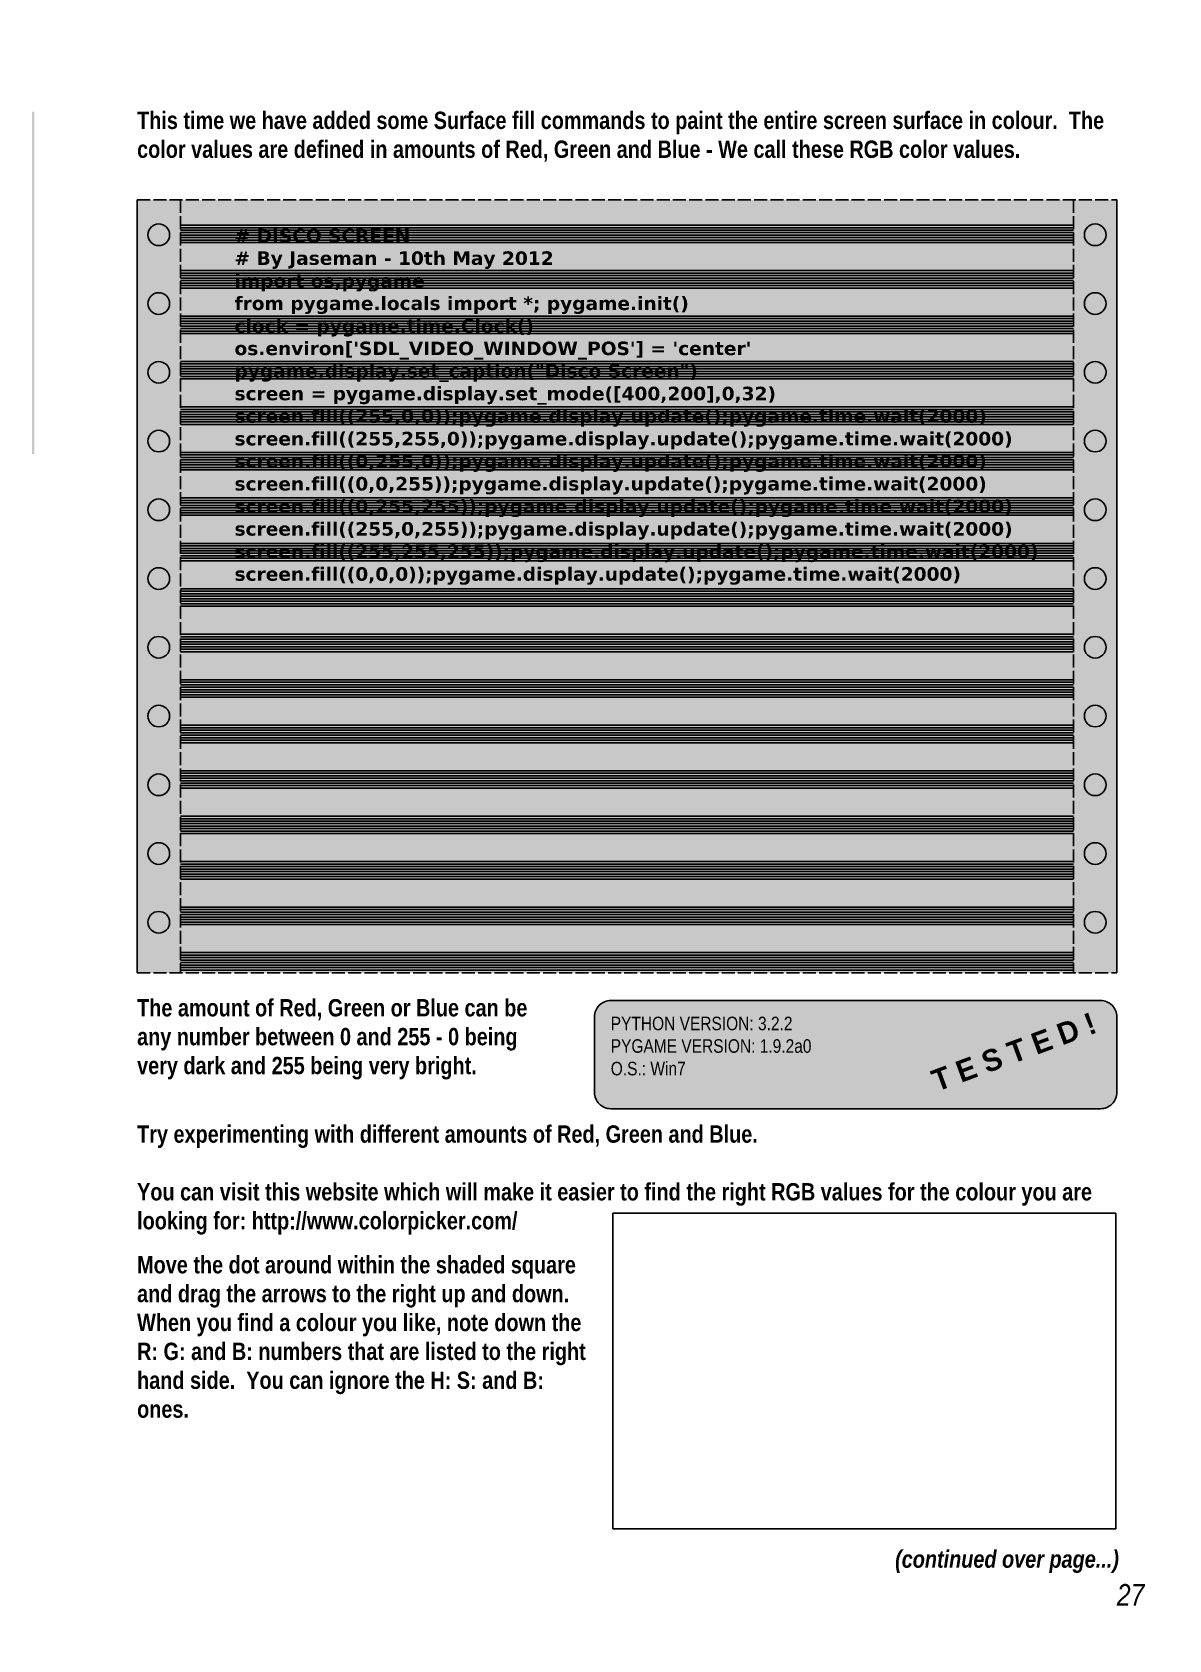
# Paper-space layout 'Page27' of a CAD drawing. Header units: millimetres. Extents: x 17 to 227, y -86 to 211.
# The model-space entities are those that its viewports show. They can reach past a viewport. Long polylines and large blocks are cut down to what shows.
import ezdxf

# ---------------------------------------------------------------- set-up
doc = ezdxf.new("R2010")
doc.units = ezdxf.units.MM
doc.header["$LTSCALE"] = 0.2
doc.linetypes.add('ACAD_ISO02W100', pattern=[15, 12, -3])
doc.layers.get('Defpoints').update_dxf_attribs({"color": 6})
for name, color, linetype in [('Background Fill', 3, 'Continuous'), ('Images', 7, 'Continuous'), ('Text', 7, 'Continuous')]:
    doc.layers.add(name, color=color, linetype=linetype)
doc.layers.get('Defpoints').off()
doc.styles.get("Standard").update_dxf_attribs({"font": 'arial.ttf'})
picture_1 = doc.add_image_def('image2.png', size_in_pixel=(526, 330))

msp = doc.modelspace()

# ---------------------------------------------------------------- hatches: boundary and pattern name
at = {"layer": 'Background Fill', "true_color": 0x0a5180}
h = msp.add_hatch(color=146, dxfattribs=at)
h.dxf.hatch_style = 1
edge = h.paths.add_edge_path()
edge.add_line((1384.91, 218.73), (1384.91, 282))
edge.add_line((1384.91, 282), (1281.41, 282))
edge.add_arc((1281.41, 276), 6, 90, 180)
edge.add_line((1275.41, 276), (1275.41, 224.73))
edge.add_arc((1281.41, 224.73), 6, 180, 270)
edge.add_line((1281.41, 218.73), (1384.91, 218.73))
at = {"layer": 'Background Fill', "true_color": 0xfefae6}
h = msp.add_hatch(color=7, dxfattribs=at)
h.dxf.hatch_style = 1
h.paths.add_polyline_path([(1403.91, 122.89), (1411.91, 122.89), (1411.91, 265.69), (1403.91, 265.69)])
h.paths.add_polyline_path([(1405.91, 233.85, -1), (1409.91, 233.85, -1)], flags=16)
h.paths.add_polyline_path([(1409.91, 221.15, -1), (1405.91, 221.15, -1)], flags=16)
h.paths.add_polyline_path([(1405.91, 246.55, -1), (1409.91, 246.55, -1)], flags=16)
h.paths.add_polyline_path([(1409.91, 208.45, -1), (1405.91, 208.45, -1)], flags=16)
h.paths.add_polyline_path([(1405.91, 259.25, -1), (1409.91, 259.25, -1)], flags=16)
h.paths.add_polyline_path([(1409.91, 195.75, -1), (1405.91, 195.75, -1)], flags=16)
h.paths.add_polyline_path([(1409.91, 183.05, -1), (1405.91, 183.05, -1)], flags=16)
h.paths.add_polyline_path([(1409.91, 170.35, -1), (1405.91, 170.35, -1)], flags=16)
h.paths.add_polyline_path([(1409.91, 157.65, -1), (1405.91, 157.65, -1)], flags=16)
h.paths.add_polyline_path([(1409.91, 144.95, -1), (1405.91, 144.95, -1)], flags=16)
h.paths.add_polyline_path([(1409.91, 132.25, -1), (1405.91, 132.25, -1)], flags=16)
h.paths.add_polyline_path([(1576.91, 122.89), (1584.91, 122.89), (1584.91, 265.69), (1576.91, 265.69)])
h.paths.add_polyline_path([(1578.91, 233.85, -1), (1582.91, 233.85, -1)], flags=16)
h.paths.add_polyline_path([(1582.91, 221.15, -1), (1578.91, 221.15, -1)], flags=16)
h.paths.add_polyline_path([(1578.91, 246.55, -1), (1582.91, 246.55, -1)], flags=16)
h.paths.add_polyline_path([(1582.91, 208.45, -1), (1578.91, 208.45, -1)], flags=16)
h.paths.add_polyline_path([(1578.91, 259.25, -1), (1582.91, 259.25, -1)], flags=16)
h.paths.add_polyline_path([(1582.91, 195.75, -1), (1578.91, 195.75, -1)], flags=16)
h.paths.add_polyline_path([(1582.91, 183.05, -1), (1578.91, 183.05, -1)], flags=16)
h.paths.add_polyline_path([(1582.91, 170.35, -1), (1578.91, 170.35, -1)], flags=16)
h.paths.add_polyline_path([(1582.91, 157.65, -1), (1578.91, 157.65, -1)], flags=16)
h.paths.add_polyline_path([(1582.91, 144.95, -1), (1578.91, 144.95, -1)], flags=16)
h.paths.add_polyline_path([(1582.91, 132.25, -1), (1578.91, 132.25, -1)], flags=16)
h = msp.add_hatch(color=7, dxfattribs=at)
h.dxf.hatch_style = 1
edge = h.paths.add_edge_path()
edge.add_arc((1491.41, 114.81), 3, 90, 180, ccw=False)
edge.add_line((1491.41, 117.81), (1581.91, 117.81))
edge.add_arc((1581.91, 114.81), 3, 0, 90, ccw=False)
edge.add_line((1584.91, 114.81), (1584.91, 100.81))
edge.add_arc((1581.91, 100.81), 3, -90, 0, ccw=False)
edge.add_line((1581.91, 97.81), (1491.41, 97.81))
edge.add_arc((1491.41, 100.81), 3, 180, 270, ccw=False)
edge.add_line((1488.41, 100.81), (1488.41, 114.81))

# ---------------------------------------------------------------- linework, layer by layer
at = {"color": 254, "linetype": 'ACAD_ISO02W100', "true_color": 0xfcf0b6}
for p, q in [((1403.91, 265.69), (1584.91, 265.69)), ((1411.91, 265.69), (1411.91, 122.89)), ((1576.91, 265.69), (1576.91, 122.89)), ((1403.91, 122.89), (1584.91, 122.89))]:
    msp.add_line(p, q, dxfattribs=at)
at = {"color": 254, "true_color": 0xfcf0b6}
for p, q in [((1403.91, 265.69), (1403.91, 122.89)), ((1584.91, 265.69), (1584.91, 122.89))]:
    msp.add_line(p, q, dxfattribs=at)
msp.add_lwpolyline([(1488.41, 114.81, -0.414214), (1491.41, 117.81), (1581.91, 117.81, -0.414214), (1584.91, 114.81), (1584.91, 100.81, -0.414214), (1581.91, 97.81), (1491.41, 97.81, -0.414214), (1488.41, 100.81)], format="xyb", close=True, dxfattribs=at)
for centre in [(1407.91, 259.25), (1580.91, 259.25), (1407.91, 246.55), (1580.91, 246.55), (1407.91, 233.85), (1580.91, 233.85), (1407.91, 221.15), (1580.91, 221.15), (1407.91, 208.45), (1580.91, 208.45), (1407.91, 195.75), (1580.91, 195.75), (1407.91, 183.05), (1580.91, 183.05), (1407.91, 170.35), (1580.91, 170.35), (1407.91, 157.65), (1580.91, 157.65), (1407.91, 144.95), (1580.91, 144.95), (1407.91, 132.25), (1580.91, 132.25)]:
    msp.add_circle(centre, 2, dxfattribs=at)
at = {"layer": 'Background Fill', "color": 7, "true_color": 0xe6fef3}
for p, q in [((1411.91, 261.03), (1576.91, 261.03)), ((1411.91, 260.57), (1576.91, 260.57)), ((1411.91, 260.11), (1576.91, 260.11)), ((1411.91, 259.65), (1576.91, 259.65)), ((1411.91, 259.19), (1576.91, 259.19)), ((1411.91, 258.73), (1576.91, 258.73)), ((1411.91, 258.27), (1576.91, 258.27)), ((1411.91, 257.81), (1576.91, 257.81)), ((1411.91, 252.63), (1576.91, 252.63)), ((1411.91, 252.17), (1576.91, 252.17)), ((1411.91, 251.71), (1576.91, 251.71)), ((1411.91, 251.25), (1576.91, 251.25)), ((1411.91, 250.79), (1576.91, 250.79)), ((1411.91, 250.33), (1576.91, 250.33)), ((1411.91, 249.87), (1576.91, 249.87)), ((1411.91, 249.41), (1576.91, 249.41)), ((1411.91, 244.23), (1576.91, 244.23)), ((1411.91, 243.77), (1576.91, 243.77)), ((1411.91, 243.31), (1576.91, 243.31)), ((1411.91, 242.85), (1576.91, 242.85)), ((1411.91, 242.39), (1576.91, 242.39)), ((1411.91, 241.93), (1576.91, 241.93)), ((1411.91, 241.47), (1576.91, 241.47)), ((1411.91, 241.01), (1576.91, 241.01)), ((1411.91, 235.85), (1576.91, 235.85)), ((1411.91, 235.39), (1576.91, 235.39)), ((1411.91, 234.93), (1576.91, 234.93)), ((1411.91, 234.47), (1576.91, 234.47)), ((1411.91, 234.01), (1576.91, 234.01)), ((1411.91, 233.55), (1576.91, 233.55)), ((1411.91, 233.09), (1576.91, 233.09)), ((1411.91, 232.63), (1576.91, 232.63)), ((1411.91, 227.45), (1576.91, 227.45)), ((1411.91, 226.99), (1576.91, 226.99)), ((1411.91, 226.53), (1576.91, 226.53)), ((1411.91, 226.07), (1576.91, 226.07)), ((1411.91, 225.61), (1576.91, 225.61)), ((1411.91, 225.15), (1576.91, 225.15)), ((1411.91, 224.69), (1576.91, 224.69)), ((1411.91, 224.23), (1576.91, 224.23)), ((1411.91, 219.05), (1576.91, 219.05)), ((1411.91, 218.59), (1576.91, 218.59)), ((1411.91, 218.13), (1576.91, 218.13)), ((1411.91, 217.67), (1576.91, 217.67)), ((1411.91, 217.21), (1576.91, 217.21)), ((1411.91, 216.75), (1576.91, 216.75)), ((1411.91, 216.29), (1576.91, 216.29)), ((1411.91, 215.83), (1576.91, 215.83)), ((1411.91, 210.65), (1576.91, 210.65)), ((1411.91, 210.19), (1576.91, 210.19)), ((1411.91, 209.73), (1576.91, 209.73)), ((1411.91, 209.27), (1576.91, 209.27)), ((1411.91, 208.81), (1576.91, 208.81)), ((1411.91, 208.35), (1576.91, 208.35)), ((1411.91, 207.89), (1576.91, 207.89)), ((1411.91, 207.43), (1576.91, 207.43)), ((1411.91, 202.25), (1576.91, 202.25)), ((1411.91, 201.79), (1576.91, 201.79)), ((1411.91, 201.33), (1576.91, 201.33)), ((1411.91, 200.87), (1576.91, 200.87)), ((1411.91, 200.41), (1576.91, 200.41)), ((1411.91, 199.95), (1576.91, 199.95)), ((1411.91, 199.49), (1576.91, 199.49)), ((1411.91, 199.03), (1576.91, 199.03)), ((1411.91, 193.85), (1576.91, 193.85)), ((1411.91, 193.39), (1576.91, 193.39)), ((1411.91, 192.93), (1576.91, 192.93)), ((1411.91, 192.47), (1576.91, 192.47)), ((1411.91, 192.01), (1576.91, 192.01)), ((1411.91, 191.55), (1576.91, 191.55)), ((1411.91, 191.09), (1576.91, 191.09)), ((1411.91, 190.63), (1576.91, 190.63)), ((1411.91, 185.45), (1576.91, 185.45)), ((1411.91, 184.99), (1576.91, 184.99)), ((1411.91, 184.53), (1576.91, 184.53)), ((1411.91, 184.07), (1576.91, 184.07)), ((1411.91, 183.61), (1576.91, 183.61)), ((1411.91, 183.15), (1576.91, 183.15)), ((1411.91, 182.69), (1576.91, 182.69)), ((1411.91, 182.23), (1576.91, 182.23)), ((1411.91, 177.05), (1576.91, 177.05)), ((1411.91, 176.59), (1576.91, 176.59)), ((1411.91, 176.13), (1576.91, 176.13)), ((1411.91, 175.67), (1576.91, 175.67)), ((1411.91, 175.21), (1576.91, 175.21)), ((1411.91, 174.75), (1576.91, 174.75)), ((1411.91, 174.29), (1576.91, 174.29)), ((1411.91, 173.83), (1576.91, 173.83)), ((1411.91, 168.65), (1576.91, 168.65)), ((1411.91, 168.19), (1576.91, 168.19)), ((1411.91, 167.73), (1576.91, 167.73)), ((1411.91, 167.27), (1576.91, 167.27)), ((1411.91, 166.81), (1576.91, 166.81)), ((1411.91, 166.35), (1576.91, 166.35)), ((1411.91, 165.89), (1576.91, 165.89)), ((1411.91, 165.43), (1576.91, 165.43)), ((1411.91, 160.25), (1576.91, 160.25)), ((1411.91, 159.79), (1576.91, 159.79)), ((1411.91, 159.33), (1576.91, 159.33)), ((1411.91, 158.87), (1576.91, 158.87)), ((1411.91, 158.41), (1576.91, 158.41)), ((1411.91, 157.95), (1576.91, 157.95)), ((1411.91, 157.49), (1576.91, 157.49)), ((1411.91, 157.03), (1576.91, 157.03)), ((1411.91, 151.85), (1576.91, 151.85)), ((1411.91, 151.39), (1576.91, 151.39)), ((1411.91, 150.93), (1576.91, 150.93)), ((1411.91, 150.47), (1576.91, 150.47)), ((1411.91, 150.01), (1576.91, 150.01)), ((1411.91, 149.55), (1576.91, 149.55)), ((1411.91, 149.09), (1576.91, 149.09)), ((1411.91, 148.63), (1576.91, 148.63)), ((1411.91, 143.45), (1576.91, 143.45)), ((1411.91, 142.99), (1576.91, 142.99)), ((1411.91, 142.53), (1576.91, 142.53)), ((1411.91, 142.07), (1576.91, 142.07)), ((1411.91, 141.61), (1576.91, 141.61)), ((1411.91, 141.15), (1576.91, 141.15)), ((1411.91, 140.69), (1576.91, 140.69)), ((1411.91, 140.23), (1576.91, 140.23)), ((1411.91, 135.05), (1576.91, 135.05)), ((1411.91, 134.59), (1576.91, 134.59)), ((1411.91, 134.13), (1576.91, 134.13)), ((1411.91, 133.67), (1576.91, 133.67)), ((1411.91, 133.21), (1576.91, 133.21)), ((1411.91, 132.75), (1576.91, 132.75)), ((1411.91, 132.29), (1576.91, 132.29)), ((1411.91, 131.83), (1576.91, 131.83)), ((1411.91, 126.65), (1576.91, 126.65)), ((1411.91, 126.19), (1576.91, 126.19)), ((1411.91, 125.73), (1576.91, 125.73)), ((1411.91, 125.27), (1576.91, 125.27)), ((1411.91, 124.81), (1576.91, 124.81)), ((1411.91, 124.35), (1576.91, 124.35)), ((1411.91, 123.89), (1576.91, 123.89)), ((1411.91, 123.43), (1576.91, 123.43))]:
    msp.add_line(p, q, dxfattribs=at)
at = {"layer": 'Background Fill', "color": 18, "true_color": 0x000000}
msp.add_solid([(1403.91, 265.69), (1584.91, 265.69), (1403.91, 122.89), (1584.91, 122.89)], dxfattribs=at)
at = {"layer": 'Background Fill', "color": 7, "true_color": 0xfefae6}
msp.add_solid([(1411.91, 265.69), (1576.91, 265.69), (1411.91, 122.89), (1576.91, 122.89)], dxfattribs=at)

# ---------------------------------------------------------------- texts
at = {"char_height": 3.2, "attachment_point": 1}
for s, width, insert in [('{\\fArial Narrow|b1|i0|c0|p34;This time we have added some Surface fill commands to paint the entire screen surface in colour.  The color values are defined in amounts of Red, Green and Blue - We call these RGB color values.}', 181, (1403.91, 282)), ('{\\fArial Narrow|b1|i0|c0|p34;The amount of Red, Green or Blue can be any number between 0 and 255 - 0 being very dark and 255 being very bright.}', 78.5, (1403.91, 118.06)), ('{\\fArial Narrow|b1|i0|c0|p34;Try experimenting with different amounts of Red, Green and Blue.\\P\\PYou can visit this website which will make it easier to find the right RGB values for the colour you are looking for: \\C1;http://www.colorpicker.com/}', 181, (1403.91, 94.73)), ('{\\fArial Narrow|b1|i0|c0|p34;Move the dot around within the shaded square and drag the arrows to the right up and down.  When you find a colour you like, note down the R: G: and B: numbers that are listed to the right hand side.  You can ignore the H: S: and B: ones.}', 85.0209, (1403.91, 70.59)), ('\\pi61.542;{\\fArial Narrow|b1|i1|c0|p34;(continued over page...)}', 102.5, (1482.41, 16.21))]:
    msp.add_mtext_dynamic_manual_height_columns(s, width=width, gutter_width=12.5, heights=[0], dxfattribs=dict(at, insert=insert))
at = {"layer": 'Text', "char_height": 2.5, "attachment_point": 1}
for s, width, insert in [('{\\fVerdana|b1|i0|c0|p34;\\C252;# DISCO SCREEN\\P# By Jaseman - 10th May 2012\\H2.6413x; \\H0.3786x;\\Pimport os,pygame\\H2.1287x; \\H0.46978x;\\Pfrom pygame.locals import *; pygame.init()\\H2.3063x; \\H0.4336x;\\Pclock = pygame.time.Clock()\\H2.2499x; \\H0.44446x;\\Pos.environ[\'SDL_VIDEO_WINDOW_POS\'] = \'center\'\\H2.2591x; \\H0.44265x;\\Ppygame.display.set_caption("Disco Screen")\\H2.2561x; \\H0.44325x;\\Pscreen = pygame.display.set_mode([400,200],0,32)\\H2.2571x; \\H0.44305x;\\Pscreen.fill((255,0,0));pygame.display.update();pygame.time.wait(2000)\\H2.2635x; \\H0.4418x;\\Pscreen.fill((255,255,0));pygame.display.update();pygame.time.wait(2000)\\H2.2709x; \\H0.44035x;\\Pscreen.fill((0,255,0));pygame.display.update();pygame.time.wait(2000)\\H2.2684x; \\H0.44083x;\\Pscreen.fill((0,0,255));pygame.display.update();pygame.time.wait(2000)\\H2.2693x; \\H0.44067x;\\Pscreen.fill((0,255,255));pygame.display.update();pygame.time.wait(2000)\\H2.269x; \\H0.44073x;\\Pscreen.fill((255,0,255));pygame.display.update();pygame.time.wait(2000)\\H2.2691x; \\H0.44071x;\\Pscreen.fill((255,255,255));pygame.display.update();pygame.time.wait(2000)\\H2.269x; \\H0.44071x;\\Pscreen.fill((0,0,0));pygame.display.update();pygame.time.wait(2000)\\H2.2691x; }', 145, (1421.91, 260.36)), ('{\\fArial Narrow|b0|i0|c0|p34;PYTHON VERSION: 3.2.2\\PPYGAME VERSION: 1.9.2a0\\PO.S.: Win7}', 96.5, (1491.41, 114.81))]:
    msp.add_mtext_dynamic_manual_height_columns(s, width=width, gutter_width=12.5, heights=[0], dxfattribs=dict(at, insert=insert))
at = {"layer": 'Text', "insert": (1549.15, 104.26), "char_height": 4, "attachment_point": 1, "rotation": 20.3147}
msp.add_mtext_dynamic_manual_height_columns('\\pi1.2065;{\\fViner Hand ITC|b1|i0|c0|p66;\\C21;\\c11053311;T E S T E D !}', width=33.5374, gutter_width=12.5, heights=[0], dxfattribs=at)
at = {"layer": 'Text', "color": 255, "insert": (1584.91, 10), "char_height": 4, "attachment_point": 1}
msp.add_mtext_dynamic_manual_height_columns('{\\fArial Narrow|b0|i1|c0|p34;\\C43;27}', width=9.7232, gutter_width=12.5, heights=[0], dxfattribs=at)

# ---------------------------------------------------------------- pictures from other files: only their frames are drawn
at = {"layer": 'Images'}
image = msp.add_image(picture_1, insert=(1491.81, 20.19), size_in_units=(92.94, 58.31), dxfattribs=at)
image.dxf.flags = 7

psp = doc.layouts.new('Page27')

# ---------------------------------------------------------------- viewports
at = {"layer": 'Defpoints'}
psp.add_viewport(center=(121.75, 62.01), size=(210, 297), view_center_point=(1489.52, 148.19), view_height=297, dxfattribs=at)

doc.saveas('drawing.dxf')
